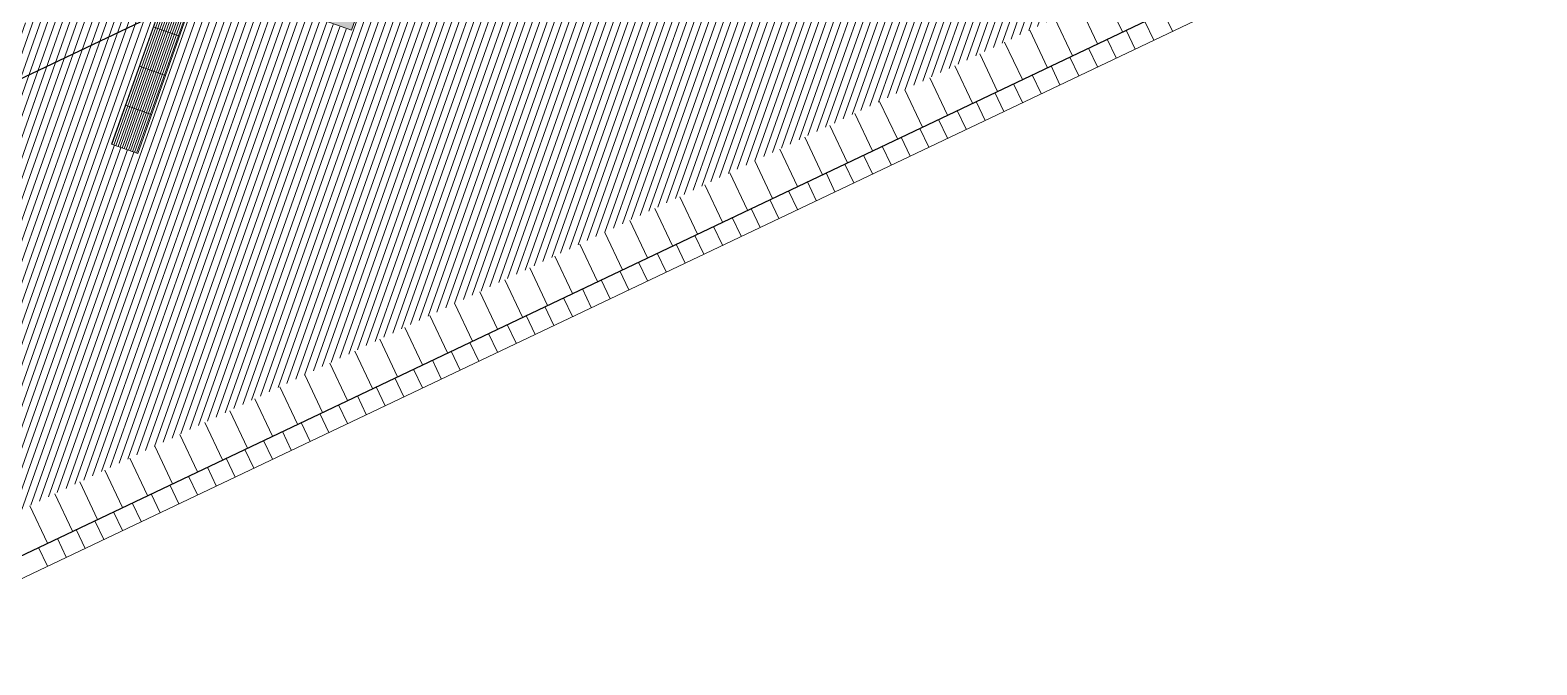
# Model space of a CAD drawing. Header units: metres. Extents: x 679599 to 680028, y 2748524 to 2748840.
# Drawn here: x 679962.27 to 679984.04, y 2748662.06 to 2748671.24 of the extents above; entities that cross this region are included whole.
import ezdxf

# ---------------------------------------------------------------- set-up
doc = ezdxf.new("R2010")
doc.units = ezdxf.units.M
doc.header["$LTSCALE"] = 5
doc.layers.add('00-AUX', color=2, linetype='Continuous', plot=False)
for name, color, linetype, lineweight, plot in [('02-L-B-Barrier Curb', 210, 'Continuous', 5, False), ('02-L-B-Channel', 140, 'Continuous', 5, False), ('02-L-B-Curb', 11, 'Continuous', 5, False)]:
    doc.layers.add(name, color=color, linetype=linetype, lineweight=lineweight, plot=plot)
for name, color, linetype, lineweight, true_color in [('02-L-Joints-Paviment_07_Precast Concrete Blocks 60X40', 7, 'Continuous', 5, 0x999999), ('03-TR-Pavement_07_Precast Concrete Blocks 20X10', 7, 'Continuous', 5, 0x999999), ('03-TR-Pavement_07_Precast irregular Concrete Blocks', 7, 'Continuous', 5, 0xb3b3b3)]:
    doc.layers.add(name, color=color, linetype=linetype, lineweight=lineweight, true_color=true_color)
doc.layers.add('03-TR-Tree Pit_Green', color=46, linetype='Continuous')
doc.layers.add('03-TR-Tree Pit_White', color=7, linetype='Continuous', true_color=0xfcfcfc)
doc.layers.add('04-BK-Tree Pit', color=6, linetype='Continuous', lineweight=5)

# ---------------------------------------------------------------- blocks, each defined once
blk = doc.blocks.new('*U3')
at = {"layer": '02-L-B-Channel'}
blk.add_lwpolyline([(0, -0.301), (0, 0)], dxfattribs=at)
blk = doc.blocks.new('*U4')
at = {"layer": '02-L-B-Channel', "color": 0, "linetype": 'ByBlock', "lineweight": -2, "transparency": 16777216, "rotation": 205.4480529310802}
for p in [(679978.775, 2748671.226), (679978.504, 2748671.097), (679977.962, 2748670.839), (679978.233, 2748670.968), (679977.42, 2748670.581), (679977.691, 2748670.71), (679977.149, 2748670.452), (679976.607, 2748670.195), (679976.878, 2748670.324), (679976.066, 2748669.937), (679976.336, 2748670.066), (679975.795, 2748669.808), (679975.253, 2748669.55), (679975.524, 2748669.679), (679974.711, 2748669.292), (679974.982, 2748669.421), (679974.44, 2748669.163), (679973.898, 2748668.906), (679974.169, 2748669.034), (679973.357, 2748668.648), (679973.628, 2748668.777), (679973.086, 2748668.519), (679972.544, 2748668.261), (679972.815, 2748668.39), (679972.002, 2748668.003), (679972.273, 2748668.132), (679971.46, 2748667.745), (679971.731, 2748667.874), (679971.19, 2748667.616), (679970.648, 2748667.359), (679970.919, 2748667.488), (679970.106, 2748667.101), (679970.377, 2748667.23), (679969.835, 2748666.972), (679969.293, 2748666.714), (679969.564, 2748666.843), (679968.752, 2748666.456), (679969.022, 2748666.585), (679968.481, 2748666.327), (679967.939, 2748666.07), (679968.21, 2748666.199), (679967.397, 2748665.812), (679967.668, 2748665.941), (679967.126, 2748665.683), (679966.584, 2748665.425), (679966.855, 2748665.554), (679966.043, 2748665.167), (679966.313, 2748665.296), (679965.501, 2748664.909), (679965.772, 2748665.038), (679965.23, 2748664.781), (679964.688, 2748664.523), (679964.959, 2748664.652), (679964.146, 2748664.265), (679964.417, 2748664.394), (679963.875, 2748664.136), (679963.334, 2748663.878), (679963.605, 2748664.007), (679962.792, 2748663.62), (679963.063, 2748663.749), (679962.521, 2748663.491)]:
    blk.add_blockref('*U3', p, dxfattribs=at)
blk = doc.blocks.new('Alcorque Parking 8m2')
at = {"layer": '03-TR-Tree Pit_Green', "ltscale": 0.3}
h = blk.add_hatch(dxfattribs=at)
h.set_pattern_fill('ANSI31', color=256, scale=0.04, angle=40)
h.set_pattern_definition([(85, (-679726.04474, -2748720.75428), (-0.1265167266577, 0.011068779329), [])])
h.paths.add_polyline_path([(-1.079, -0.384), (2.316, 1.231), (-0.189, 2.121)])
at = {"layer": '03-TR-Tree Pit_White'}
h = blk.add_hatch(color=256, dxfattribs=at)
h.dxf.hatch_style = 1
h.paths.add_polyline_path([(-1.254, -0.578), (2.577, 1.245), (-0.25, 2.249)])
at = {"layer": '02-L-B-Curb'}
blk.add_lwpolyline([(2.577, 1.245), (-0.25, 2.249), (-1.254, -0.578)], close=True, dxfattribs=at)
at = {"layer": '02-L-B-Curb', "color": 6}
blk.add_lwpolyline([(2.316, 1.231), (-0.189, 2.121), (-1.079, -0.384)], close=True, dxfattribs=at)
blk = doc.blocks.new('*U37')
at = {"layer": '02-L-Joints-Paviment_07_Precast Concrete Blocks 60X40'}
blk.add_line((0, 0.599), (0, 0), dxfattribs=at)
blk = doc.blocks.new('*U38')
at = {"layer": '02-L-Joints-Paviment_07_Precast Concrete Blocks 60X40', "color": 0, "linetype": 'ByBlock', "lineweight": -2, "transparency": 16777216, "rotation": 25.44814319928735}
for p in [(679978.052, 2748671.215), (679977.691, 2748671.043), (679977.33, 2748670.871), (679976.607, 2748670.527), (679976.969, 2748670.699), (679976.246, 2748670.356), (679975.885, 2748670.184), (679975.524, 2748670.012), (679974.801, 2748669.668), (679975.163, 2748669.84), (679974.44, 2748669.496), (679974.079, 2748669.324), (679973.718, 2748669.152), (679972.995, 2748668.809), (679973.357, 2748668.981), (679972.634, 2748668.637), (679972.273, 2748668.465), (679971.551, 2748668.121), (679971.912, 2748668.293), (679971.19, 2748667.949), (679970.828, 2748667.777), (679970.467, 2748667.606), (679969.745, 2748667.262), (679970.106, 2748667.434), (679969.384, 2748667.09), (679969.022, 2748666.918), (679968.661, 2748666.746), (679967.939, 2748666.402), (679968.3, 2748666.574), (679967.578, 2748666.231), (679967.216, 2748666.059), (679966.855, 2748665.887), (679966.133, 2748665.543), (679966.494, 2748665.715), (679965.772, 2748665.371), (679965.41, 2748665.199), (679964.688, 2748664.855), (679965.049, 2748665.027), (679964.327, 2748664.684), (679963.966, 2748664.512), (679963.605, 2748664.34), (679962.882, 2748663.996), (679963.243, 2748664.168), (679962.521, 2748663.824)]:
    blk.add_blockref('*U37', p, dxfattribs=at)
blk = doc.blocks.new('Piece Parking')
blk.add_wipeout([(-1.7, 0.2), (-1.7, -0.2), (0.7, -0.2), (0.7, 0.2)])
at = {"layer": '03-TR-Pavement_07_Precast irregular Concrete Blocks'}
h = blk.add_hatch(dxfattribs=at)
h.set_pattern_fill('ANSI31', color=256, scale=0.01, angle=135)
h.paths.add_polyline_path([(-1.7, 0.2), (0.7, 0.2), (0.7, -0.2), (-1.7, -0.2)])
blk.add_lwpolyline([(-1.7, 0.2), (0.7, 0.2), (0.7, -0.2), (-1.7, -0.2)], close=True)
at = {"layer": '02-L-Joints-Paviment_07_Precast Concrete Blocks 60X40'}
for points in [[(-1.1, 0.2), (-1.1, -0.2)], [(-0.5, 0.2), (-0.5, -0.2)], [(0.1, 0.2), (0.1, -0.2)]]:
    blk.add_lwpolyline(points, dxfattribs=at)

msp = doc.modelspace()

# ---------------------------------------------------------------- hatches: boundary and pattern name
at = {"layer": '03-TR-Pavement_07_Precast Concrete Blocks 20X10'}
h = msp.add_hatch(dxfattribs=at)
h.set_pattern_fill('ANSI31', color=256, scale=0.0315, angle=25.5)
h.set_pattern_definition([(70.5, (0, 0), (-0.094275932128, 0.033384858509), [])])
h.paths.add_polyline_path([(679945.648, 2748656.46), (679943.852, 2748660.24), (679944.878, 2748663.104), (679948.723, 2748664.934), (679951.551, 2748663.93), (679952.554, 2748666.757), (679956.392, 2748668.583), (679959.225, 2748667.582), (679960.23, 2748670.41), (679964.074, 2748672.238), (679966.807, 2748671.268), (679966.901, 2748671.235), (679967.905, 2748674.062), (679971.75, 2748675.891), (679974.576, 2748674.887), (679975.581, 2748677.714), (679979.425, 2748679.544), (679982.251, 2748678.54), (679983.256, 2748681.367), (679987.1, 2748683.196), (679989.832, 2748682.225), (679990.931, 2748685.019), (679994.775, 2748686.848), (679997.603, 2748685.845), (679998.607, 2748688.672), (680002.45, 2748690.501), (680005.277, 2748689.497), (680006.278, 2748692.322), (680010.255, 2748694.245), (680013.159, 2748693.214), (680014.955, 2748689.44)])

# ---------------------------------------------------------------- linework, layer by layer
at = {"layer": '00-AUX'}
for points in [[(679944.374, 2748662.09), (680011.223, 2748693.901)], [(679945.906, 2748655.918), (679982.75, 2748673.451)]]:
    msp.add_lwpolyline(points, dxfattribs=at)
at = {"layer": '02-L-B-Channel'}
msp.add_lwpolyline([(679668.512, 2748523.584), (680028.077, 2748694.687)], dxfattribs=at)

# ---------------------------------------------------------------- block references
msp.add_blockref('*U4', (0, 0), dxfattribs=at)
at = {"layer": '02-L-Joints-Paviment_07_Precast Concrete Blocks 60X40'}
msp.add_blockref('*U38', (0, 0), dxfattribs=at)
at = {"layer": '04-BK-Tree Pit', "xscale": -1, "rotation": 230.8963178951805}
msp.add_blockref('Alcorque Parking 8m2', (679965.326, 2748672.856), dxfattribs=at)

# ---------------------------------------------------------------- next in the draw order: block references
at = {"layer": '02-L-B-Barrier Curb', "rotation": 70.43754181741912}
msp.add_blockref('Piece Parking', (679964.204, 2748671.126), dxfattribs=at)

doc.saveas('drawing.dxf')
